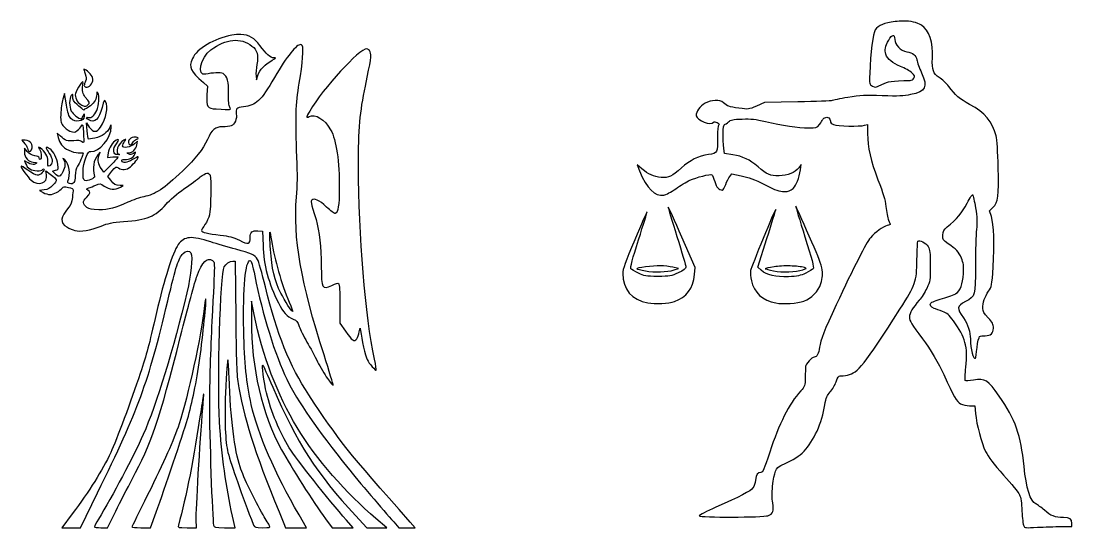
# Model space of a CAD drawing. Extents: x 43 to 173, y 96 to 196.
# Drawn here: x 113.4 to 172.5, y 132.3 to 160.8 of the extents above; entities that cross this region are included whole.
import ezdxf

# ---------------------------------------------------------------- set-up
doc = ezdxf.new("R2010")
doc.units = 0
doc.layers.add('Layer_1', color=7, linetype='CONTINUOUS')

msp = doc.modelspace()

# ---------------------------------------------------------------- linework, layer by layer
at = {"layer": 'Layer_1', "color": 7}
for points in [[(163.02688, 160.797461), (163.02688, 160.797461)], [(125.775201, 160.041744), (125.775201, 160.041744)], [(129.147536, 159.472891), (129.147536, 159.472891)], [(132.870442, 159.23752), (132.870442, 159.23752)], [(116.948591, 158.094853), (116.948591, 158.094853)], [(116.884648, 157.396464), (116.884648, 157.396464)], [(123.6668, 157.349059), (123.906029, 157.142353), (123.867443, 156.644604)], [(126.629033, 157.713964), (126.653284, 157.49127), (126.729355, 157.747034)], [(115.966325, 156.096147), (115.863246, 156.717917), (115.773398, 156.469869)], [(157.09966, 156.254344), (155.224426, 156.215759), (154.779596, 156.020077)], [(116.900082, 155.443508), (116.95741, 155.58627), (116.961268, 155.445713)], [(117.130491, 154.63377), (117.088048, 155.078603), (117.251206, 154.840478)], [(160.860051, 154.936939), (161.034786, 154.985448), (161.034786, 154.484943)], [(115.621263, 154.331155), (115.451489, 154.489355), (115.50606, 154.249023)], [(113.461602, 154.094131), (113.625864, 153.899002)], [(113.647911, 154.094131), (113.461602, 154.094131), (113.461602, 154.094131)], [(119.473156, 153.904514), (119.473706, 153.904514)], [(119.927356, 153.832305), (119.968699, 154.046175), (119.796718, 153.895694)], [(119.835303, 154.276584), (119.835303, 154.276584)], [(113.764218, 153.464092), (113.599956, 153.659223), (113.599956, 153.43598)], [(117.784231, 153.219905), (117.854236, 153.42716), (117.72856, 153.26841)], [(118.314501, 153.383616), (118.279774, 153.122891), (118.575226, 153.156515)], [(153.450617, 153.284395), (152.983737, 153.358812), (152.945152, 153.639931)], [(113.811073, 152.82248), (113.606021, 152.943194), (113.667204, 152.78224)], [(118.466085, 152.70562), (118.061492, 152.304887), (117.930854, 152.488992)], [(148.339748, 152.485134), (148.077369, 152.709481), (148.207456, 152.380404)], [(157.258964, 152.443243), (157.302508, 152.72877), (157.1625, 152.552382)], [(114.850113, 152.158264), (114.813732, 152.384812), (115.054064, 152.194092)], [(115.321952, 152.213385), (115.17974, 152.363868), (115.350617, 152.406862)], [(118.455612, 151.84848), (118.288043, 152.067865), (118.520656, 152.351188)], [(153.275882, 152.063454), (153.391085, 152.205669), (153.926314, 152.100386)], [(118.997456, 151.462631), (119.156206, 151.549172), (118.986983, 151.551376)], [(114.719475, 151.301124), (114.457096, 151.263092), (114.660494, 151.154501)], [(149.817006, 150.327127), (149.817006, 150.327127)], [(156.988315, 150.386659), (156.988315, 150.386659)], [(167.993328, 149.80678), (167.896314, 150.123176), (168.080422, 150.315)], [(126.739825, 149.002006), (126.998897, 148.982714), (127.022047, 148.188964)], [(122.886281, 148.618909), (122.886281, 148.618909)], [(127.402937, 148.932001), (127.402937, 148.932001)], [(151.294812, 146.540828), (151.331744, 146.950381), (150.583194, 148.647575)], [(155.051345, 146.785568), (154.849601, 146.965815), (155.366091, 148.576466)], [(125.321548, 147.299853), (125.457701, 147.299853), (125.491325, 144.108868)], [(149.368868, 147.039678), (149.368868, 147.039678)], [(150.144426, 146.802657), (150.397986, 146.878174), (150.080486, 146.955895)], [(156.677981, 147.028105), (156.677981, 147.028105)], [(123.806811, 145.178776), (123.806811, 145.178776)], [(126.373269, 145.045381), (126.368308, 143.96555)], [(126.521546, 144.307305), (126.373269, 145.045381), (126.373269, 145.045381)], [(131.350743, 144.888284), (131.350743, 143.817274), (131.659424, 143.365278)], [(125.043737, 141.739192), (125.043737, 141.739192)], [(133.167549, 141.36106), (133.16865, 141.36106)], [(130.647942, 140.705664), (130.647392, 140.705664)], [(123.680031, 139.822618), (123.680031, 139.822618)], [(166.769632, 139.171631), (167.056813, 139.171631), (167.099257, 138.743339)], [(116.286579, 133.091728), (115.698434, 132.313964), (116.225947, 132.313964), (116.752909, 132.313964), (117.711471, 134.266368)], [(117.903295, 132.313964), (118.2693, 132.313964), (118.733976, 133.250478)], [(120.156661, 132.313964), (120.69079, 132.313964), (121.014905, 133.194254)], [(128.188971, 132.552089), (128.287639, 132.313964), (128.876888, 132.313964), (129.465586, 132.313964), (129.051073, 133.028339)], [(122.261201, 132.456728), (122.260651, 132.456175)], [(122.752335, 132.31341), (123.283706, 132.31341), (123.263313, 132.782495)], [(124.861286, 132.313964), (125.452186, 132.313964), (125.305563, 132.964395)], [(130.544866, 132.806749), (130.544866, 132.806199), (130.903706, 132.315064), (131.497917, 132.314514), (132.091577, 132.313964), (131.715645, 132.742258)], [(132.223868, 132.996368), (132.857765, 132.313964), (133.424964, 132.313964), (133.992166, 132.313964), (133.368742, 132.837065)], [(134.375813, 132.640283), (134.669609, 132.313964), (135.125466, 132.313964), (135.580769, 132.313964), (135.306263, 132.623745)], [(171.909161, 132.377353), (172.528176, 132.377353), (172.528176, 132.554843)]]:
    msp.add_lwpolyline(points, dxfattribs=at)
for points in [[(161.463081, 160.311842), (161.333928, 160.134863), (161.190528, 159.003395), (161.150543, 157.844048)], [(162.577089, 160.767145), (161.974087, 160.693386), (161.642569, 160.557781), (161.463081, 160.311842)], [(163.02688, 160.797461), (162.884742, 160.796406), (162.734653, 160.786418), (162.577089, 160.767145)], [(164.058202, 160.566502), (163.805743, 160.722529), (163.45329, 160.800631), (163.02688, 160.797461)], [(164.678871, 158.703395), (164.72901, 159.609478), (164.501477, 160.292541), (164.058202, 160.566502)], [(125.271389, 159.997647), (124.266904, 159.815904), (123.295706, 159.242488), (123.049439, 158.685756)], [(124.08848, 159.178542), (124.954733, 159.816917), (125.751311, 159.891545), (126.401381, 159.39572)], [(125.775201, 160.041744), (125.623348, 160.046375), (125.456546, 160.031149), (125.271389, 159.997647)], [(126.851723, 159.42769), (126.553908, 159.836032), (126.230753, 160.027853), (125.775201, 160.041744)], [(162.054534, 158.940417), (161.971998, 159.158859), (162.016982, 159.37492), (162.219349, 159.729758)], [(162.219349, 159.729758), (162.412714, 160.068789), (162.558346, 160.086594), (162.558346, 159.771098)], [(162.558346, 159.771098), (162.558346, 159.467918), (162.87654, 159.138698), (163.229727, 159.076566)], [(123.800746, 157.806566), (123.275304, 157.67069), (123.500667, 158.745336), (124.08848, 159.178542)], [(126.401381, 159.39572), (126.697489, 159.169914), (126.773203, 158.890094), (126.680296, 158.362742)], [(127.619565, 158.727096), (127.434371, 158.730105), (127.213814, 158.931219), (126.851723, 159.42769)], [(129.147536, 159.472891), (128.907354, 159.499753), (128.378131, 158.84121), (127.665869, 157.619154)], [(129.057135, 157.301103), (129.250429, 158.455988), (129.319601, 159.292424), (129.232423, 159.418871)], [(129.232423, 159.418871), (129.210232, 159.451055), (129.181846, 159.469053), (129.147536, 159.472891)], [(132.870442, 159.23752), (132.434127, 159.23752), (130.406312, 157.036986), (129.646937, 155.739509)], [(132.783351, 157.145108), (133.088134, 158.591915), (133.128803, 158.892368), (133.044627, 159.077119)], [(133.044627, 159.077119), (133.004399, 159.16541), (132.926018, 159.23752), (132.870442, 159.23752)], [(163.229727, 159.076566), (163.602853, 159.010933), (163.753221, 158.890641), (163.800784, 158.619059)], [(123.049439, 158.685756), (122.832241, 158.194766), (122.928846, 157.985871), (123.6668, 157.349059)], [(126.729355, 157.747034), (126.815461, 158.037105), (127.160345, 158.398248), (127.537986, 158.593151)], [(127.537986, 158.593151), (127.777677, 158.716854), (127.782661, 158.724556), (127.619565, 158.727096)], [(162.88687, 158.249192), (162.413704, 158.439673), (162.16606, 158.645235), (162.054534, 158.940417)], [(163.800784, 158.619059), (163.823766, 158.487825), (163.94154, 158.158751), (164.062063, 157.887595)], [(165.057557, 157.62687), (164.725545, 157.821437), (164.643051, 158.056113), (164.678871, 158.703395)], [(116.948591, 158.094853), (116.928496, 158.094853), (116.957526, 157.980254), (117.012531, 157.84019)], [(117.435864, 157.620257), (117.400925, 157.75943), (117.056512, 158.094853), (116.948591, 158.094853)], [(124.775296, 157.841294), (124.636809, 157.915411), (124.154568, 157.898063), (123.800746, 157.806566)], [(126.680296, 158.362742), (126.638894, 158.12791), (126.615769, 157.836202), (126.629033, 157.713964)], [(163.52187, 157.89421), (163.419, 157.990304), (163.133326, 158.149977), (162.88687, 158.249192)], [(164.062063, 157.887595), (164.425938, 157.06897), (164.314748, 156.847691), (163.447456, 156.661692)], [(163.63983, 157.589388), (163.698357, 157.698752), (163.679465, 157.746992), (163.52187, 157.89421)], [(116.884648, 157.396464), (116.804412, 157.396464), (116.457456, 156.789423), (116.457456, 156.649015)], [(116.884648, 157.187551), (116.903556, 157.302297), (116.903274, 157.396464), (116.884648, 157.396464)], [(117.038989, 157.424576), (116.998631, 157.335983), (116.965676, 157.221762), (116.965676, 157.171016)], [(117.012531, 157.84019), (117.091976, 157.637676), (117.097353, 157.552671), (117.038989, 157.424576)], [(117.122773, 157.078964), (117.31982, 157.078964), (117.495526, 157.382502), (117.435864, 157.620257)], [(125.085077, 156.706893), (125.102688, 157.383761), (125.012334, 157.714438), (124.775296, 157.841294)], [(127.665869, 157.619154), (126.895174, 156.296864), (126.643313, 156.059791), (125.923477, 155.978187)], [(128.929254, 153.154861), (128.837306, 155.308378), (128.863107, 156.142181), (129.057135, 157.301103)], [(161.150543, 157.844048), (161.13002, 157.249135), (161.13123, 157.243217), (161.301577, 157.146762)], [(161.841214, 157.233302), (162.204262, 157.414833), (162.338839, 157.433686), (163.429267, 157.456546)], [(163.429267, 157.456546), (163.506624, 157.458166), (163.601629, 157.518003), (163.63983, 157.589388)], [(165.594992, 157.118099), (165.450461, 157.309536), (165.208647, 157.538323), (165.057557, 157.62687)], [(116.328472, 156.520031), (116.326553, 156.717784), (116.321222, 156.722503), (116.233112, 156.606021)], [(117.019146, 156.527197), (116.889409, 156.672225), (116.84031, 156.914267), (116.884648, 157.187551)], [(116.965676, 157.171016), (116.965676, 157.115192), (117.02772, 157.078964), (117.122773, 157.078964)], [(117.66517, 156.678781), (117.664634, 156.581002), (117.623737, 156.423618), (117.574771, 156.329311)], [(117.727456, 156.76091), (117.67962, 156.834909), (117.66517, 156.816895), (117.66517, 156.678781)], [(117.672886, 155.776993), (117.797148, 156.050156), (117.827843, 156.60557), (117.727456, 156.76091)], [(125.146813, 155.951728), (125.096888, 156.043437), (125.074917, 156.313817), (125.085077, 156.706893)], [(132.393092, 152.609709), (132.392273, 154.756266), (132.469944, 155.657461), (132.783351, 157.145108)], [(161.301577, 157.146762), (161.463045, 157.055339), (161.495393, 157.060388), (161.841214, 157.233302)], [(166.771836, 156.114336), (166.206698, 156.418504), (165.972594, 156.617968), (165.594992, 157.118099)], [(115.773398, 156.469869), (115.724178, 156.333313), (115.669359, 155.978494), (115.651579, 155.681631)], [(116.211062, 155.324444), (116.10664, 155.435578), (116.042638, 155.637212), (115.966325, 156.096147)], [(116.233112, 156.606021), (116.111136, 156.444788), (116.113755, 155.979352), (116.238074, 155.738958)], [(116.822361, 155.875108), (116.34882, 156.290017), (116.331294, 156.314212), (116.328472, 156.520031)], [(116.457456, 156.649015), (116.457456, 156.428947), (116.646895, 156.137987), (116.835592, 156.068585)], [(116.835592, 156.068585), (117.06072, 155.985779), (117.070649, 155.986679), (117.185062, 156.101106)], [(117.185062, 156.101106), (117.292758, 156.208796), (117.283927, 156.231241), (117.019146, 156.527197)], [(117.574771, 156.329311), (117.483303, 156.153238), (117.149623, 155.872353), (117.031824, 155.872353)], [(117.882899, 154.840478), (118.203559, 155.326265), (118.32752, 155.963497), (118.161263, 156.273086)], [(118.161263, 156.273086), (118.09415, 156.398015), (118.07481, 156.365226), (117.969992, 155.939601)], [(123.867443, 156.644604), (123.816672, 155.986306), (123.881346, 155.887212), (124.380625, 155.855815)], [(151.886818, 156.179931), (151.594439, 156.015604), (151.363965, 155.687537), (151.394033, 155.478233)], [(152.922551, 156.209697), (152.725264, 156.387293), (152.230836, 156.373281), (151.886818, 156.179931)], [(153.794023, 155.899362), (153.223575, 155.978531), (153.151521, 156.003587), (152.922551, 156.209697)], [(159.036631, 156.329861), (159.002925, 156.309191), (158.131169, 156.27537), (157.09966, 156.254344)], [(159.920229, 156.504596), (159.467917, 156.429288), (159.070334, 156.35052), (159.036631, 156.329861)], [(161.857202, 156.600507), (160.886191, 156.636191), (160.636805, 156.623908), (159.920229, 156.504596)], [(163.447456, 156.661692), (163.062248, 156.579089), (162.758546, 156.567382), (161.857202, 156.600507)], [(168.256258, 154.348243), (168.055242, 155.146258), (167.629524, 155.652706), (166.771836, 156.114336)], [(115.651579, 155.681631), (115.621918, 155.189062), (115.632323, 155.122822), (115.76954, 154.922058)], [(116.238074, 155.738958), (116.32624, 155.568468), (116.664791, 155.301308), (116.793145, 155.300743)], [(116.965676, 155.811168), (116.965676, 155.77749), (116.900932, 155.806237), (116.822361, 155.875108)], [(117.031824, 155.872353), (116.995473, 155.872353), (116.965676, 155.844845), (116.965676, 155.811168)], [(117.969992, 155.939601), (117.80684, 155.277031), (117.564967, 155.052473), (117.215378, 155.239558)], [(117.219786, 155.382323), (117.38658, 155.338708), (117.530561, 155.464139), (117.672886, 155.776993)], [(124.380625, 155.855815), (125.283623, 155.799038), (125.233625, 155.792724), (125.146813, 155.951728)], [(125.519987, 155.576901), (125.564606, 155.301985), (125.430466, 154.987609), (125.237765, 154.914342)], [(125.923477, 155.978187), (125.531894, 155.933785), (125.471812, 155.873719), (125.519987, 155.576901)], [(129.646937, 155.739509), (129.441423, 155.388368), (129.435253, 155.337856), (129.610005, 155.431381)], [(129.610005, 155.431381), (129.947797, 155.612156), (130.508553, 155.267481), (130.824331, 154.685036)], [(154.779596, 156.020077), (154.336197, 155.824587), (154.334204, 155.824393), (153.794023, 155.899362)], [(115.76954, 154.922058), (115.855787, 154.795837), (116.022402, 154.663133), (116.160352, 154.61062)], [(116.961268, 155.445713), (116.969565, 155.156359), (116.448072, 155.072158), (116.211062, 155.324444)], [(116.572109, 154.645898), (116.666315, 154.715827), (116.774934, 154.835452), (116.813542, 154.911584)], [(116.793145, 155.300743), (116.820465, 155.300614), (116.868473, 155.364926), (116.900082, 155.443508)], [(116.813542, 154.911584), (116.872131, 155.027112), (116.889347, 154.962969), (116.919375, 154.524632)], [(117.215378, 155.239558), (117.054145, 155.325847), (117.05717, 155.424848), (117.219786, 155.382323)], [(118.487032, 154.849848), (118.484548, 155.014099), (118.483843, 155.01378), (118.399938, 154.821186)], [(125.237765, 154.914342), (125.153634, 154.882343), (124.934102, 154.85591), (124.749388, 154.85591)], [(151.394033, 155.478233), (151.432494, 155.210542), (152.238704, 154.903022), (152.365273, 155.107816)], [(152.365273, 155.107816), (152.38892, 155.14608), (152.462442, 155.141931), (152.561507, 155.096793)], [(152.561507, 155.096793), (152.669759, 155.047469), (152.698744, 155.00417), (152.65411, 154.95954)], [(152.65411, 154.95954), (152.61824, 154.923669), (152.589066, 154.6323), (152.589066, 154.311862)], [(152.945152, 153.639931), (152.876273, 154.142458), (152.899471, 154.983243), (152.982083, 154.983243)], [(152.982083, 154.983243), (153.023491, 154.983243), (153.125613, 155.047426), (153.209185, 155.126008)], [(153.209185, 155.126008), (153.341107, 155.250059), (153.442543, 155.271643), (153.979231, 155.29027)], [(153.979231, 155.29027), (154.47704, 155.307545), (154.73231, 155.279644), (155.291674, 155.146952)], [(155.291674, 155.146952), (156.1989, 154.931732), (157.144254, 154.793638), (157.710959, 154.793074)], [(157.710959, 154.793074), (158.140981, 154.792718), (158.174515, 154.803445), (158.329974, 154.988202)], [(158.329974, 154.988202), (158.420393, 155.095658), (158.494786, 155.208541), (158.494786, 155.239558)], [(158.494786, 155.239558), (158.494786, 155.270574), (158.553345, 155.327761), (158.625424, 155.366338)], [(158.625424, 155.366338), (158.783412, 155.450888), (158.939066, 155.350968), (158.939066, 155.164591)], [(158.939066, 155.164591), (158.939066, 155.091919), (159.008741, 155.016046), (159.113801, 154.974424)], [(159.113801, 154.974424), (159.31826, 154.893426), (160.60573, 154.865816), (160.860051, 154.936939)], [(116.384697, 154.073187), (116.033781, 154.03163), (115.890757, 154.080008), (115.621263, 154.331155)], [(116.160352, 154.61062), (116.382518, 154.526066), (116.413895, 154.528439), (116.572109, 154.645898)], [(116.919375, 154.524632), (116.939131, 154.235778), (116.944227, 153.988433), (116.930399, 153.974519)], [(117.196085, 154.163585), (117.183611, 154.177922), (117.153916, 154.389295), (117.130491, 154.63377)], [(117.251206, 154.840478), (117.471509, 154.519346), (117.670921, 154.519346), (117.882899, 154.840478)], [(117.337197, 153.471811), (117.795384, 153.403293), (118.496063, 154.243124), (118.487032, 154.849848)], [(118.399938, 154.821186), (118.273587, 154.531075), (117.961517, 154.303737), (117.569257, 154.215952)], [(124.749388, 154.85591), (124.328651, 154.85591), (124.147154, 154.704882), (123.893351, 154.142639)], [(130.824331, 154.685036), (131.154898, 154.075292), (131.320853, 152.94237), (131.314362, 151.336952)], [(152.589066, 154.311862), (152.589066, 153.36758), (152.590427, 153.370555), (152.085257, 153.291011)], [(161.034786, 154.484943), (161.034786, 153.671342), (161.192724, 152.961776), (161.616319, 151.878799)], [(168.381384, 152.5601), (168.358335, 153.452851), (168.310831, 154.13157), (168.256258, 154.348243)], [(113.625864, 153.899002), (113.716288, 153.791546), (113.790676, 153.648671), (113.790676, 153.581502)], [(114.005651, 153.559452), (114.113008, 153.839213), (113.942608, 154.094131), (113.647911, 154.094131)], [(114.603169, 153.584257), (114.430844, 153.744686), (114.304171, 153.754976), (114.447173, 153.596937)], [(115.027052, 153.613472), (114.802629, 153.760535), (114.762257, 153.699841), (114.928938, 153.465746)], [(115.50606, 154.249023), (115.535862, 154.116917), (115.613665, 153.935), (115.679141, 153.844982)], [(115.679141, 153.844982), (115.848474, 153.612202), (116.306405, 153.395743), (116.629437, 153.395743)], [(116.806926, 154.03019), (116.740407, 154.085421), (116.60514, 154.099292), (116.384697, 154.073187)], [(116.930399, 153.974519), (116.916513, 153.960617), (116.860803, 153.985495), (116.806926, 154.03019)], [(117.569257, 154.215952), (117.376555, 154.172839), (117.208503, 154.149249), (117.196085, 154.163585)], [(118.753269, 154.099645), (118.551226, 153.991515), (118.352573, 153.667464), (118.314501, 153.383616)], [(118.629797, 153.491103), (118.617492, 153.617121), (118.665117, 153.754987), (118.771458, 153.899002)], [(119.200854, 154.101299), (118.86182, 153.919855), (118.669443, 153.381164), (118.918081, 153.309753)], [(118.771458, 153.899002), (118.950415, 154.141273), (118.945011, 154.202253), (118.753269, 154.099645)], [(119.124236, 153.774426), (119.124236, 153.830123), (119.170941, 153.941745), (119.227865, 154.023025)], [(119.796718, 153.895694), (119.579435, 153.705827), (119.124236, 153.623841), (119.124236, 153.774426)], [(119.227865, 154.023025), (119.327744, 154.165595), (119.326612, 154.168592), (119.200854, 154.101299)], [(119.835303, 154.276584), (119.601655, 154.295691), (119.363019, 154.082681), (119.473156, 153.904514)], [(119.473706, 153.904514), (119.536106, 153.80358), (119.622104, 153.828743), (119.69805, 153.970658)], [(119.482526, 153.393536), (119.684456, 153.396407), (119.880479, 153.590034), (119.927356, 153.832305)], [(119.69805, 153.970658), (119.736489, 154.042481), (119.830125, 154.125308), (119.906409, 154.154766)], [(119.933971, 154.253434), (119.901809, 154.26643), (119.868682, 154.273855), (119.835303, 154.276584)], [(119.906409, 154.154766), (120.030644, 154.202755), (120.03368, 154.213146), (119.933971, 154.253434)], [(123.893351, 154.142639), (123.64429, 153.590951), (123.226155, 153.059851), (122.503187, 152.375442)], [(113.599956, 153.43598), (113.599956, 153.130401), (113.830439, 152.866577), (114.097703, 152.866577)], [(114.177078, 153.228724), (114.008225, 153.255725), (113.876176, 153.331064), (113.764218, 153.464092)], [(113.790676, 153.581502), (113.790676, 153.434552), (113.951351, 153.417957), (114.005651, 153.559452)], [(114.425126, 153.101944), (114.425126, 153.154161), (114.325809, 153.204933), (114.177078, 153.228724)], [(114.447173, 153.596937), (114.560542, 153.47167), (114.593489, 153.014853), (114.489066, 153.014853)], [(114.9124, 152.846181), (114.950613, 153.081562), (114.827394, 153.375364), (114.603169, 153.584257)], [(114.928938, 153.465746), (115.13829, 153.171794), (115.209074, 152.919866), (115.12627, 152.765152)], [(115.482356, 152.732631), (115.432036, 153.099833), (115.238296, 153.475065), (115.027052, 153.613472)], [(116.901736, 153.37204), (116.901736, 153.275517), (116.690284, 152.782215), (116.58589, 152.635617)], [(116.629437, 153.395743), (116.779184, 153.395743), (116.901736, 153.385106), (116.901736, 153.37204)], [(117.055525, 153.115175), (117.179082, 153.417906), (117.233819, 153.487277), (117.337197, 153.471811)], [(117.72856, 153.26841), (117.48774, 152.963723), (117.422874, 152.537356), (117.545556, 152.067865)], [(117.930854, 152.488992), (117.748792, 152.744665), (117.702189, 152.97633), (117.784231, 153.219905)], [(118.870676, 153.147695), (118.870676, 153.124785), (118.688477, 152.926035), (118.466085, 152.70562)], [(118.575226, 153.156515), (118.737674, 153.174803), (118.870676, 153.170612), (118.870676, 153.147695)], [(118.838706, 153.288807), (118.67657, 153.298498), (118.645601, 153.328975), (118.629797, 153.491103)], [(118.918081, 153.309753), (118.979182, 153.292227), (118.943495, 153.282541), (118.838706, 153.288807)], [(119.243297, 153.014853), (119.511834, 153.014853), (119.732925, 153.128129), (119.81491, 153.308099)], [(119.461579, 153.325188), (119.355718, 153.386698), (119.357134, 153.391843), (119.482526, 153.393536)], [(119.73002, 153.359912), (119.614874, 153.284463), (119.547008, 153.275474), (119.461579, 153.325188)], [(119.563555, 152.606952), (119.77079, 152.781329), (120.043315, 153.132602), (120.002873, 153.17305)], [(120.002873, 153.17305), (119.989496, 153.186408), (119.84145, 153.111834), (119.673246, 153.007135)], [(119.81491, 153.308099), (119.883321, 153.458236), (119.881912, 153.459435), (119.73002, 153.359912)], [(128.903897, 150.890468), (128.966239, 151.57241), (128.972406, 152.144161), (128.929254, 153.154861)], [(152.085257, 153.291011), (151.497913, 153.198529), (151.03996, 152.97407), (150.555633, 152.541908)], [(154.86724, 152.604748), (154.401252, 153.005455), (154.003448, 153.196435), (153.450617, 153.284395)], [(113.797292, 152.41127), (113.583875, 152.568361), (113.409236, 152.674115), (113.409236, 152.646091)], [(113.409236, 152.646091), (113.409236, 152.537043), (113.779783, 152.019109), (113.975334, 151.854545)], [(113.667204, 152.78224), (113.768719, 152.515185), (113.980462, 152.384315), (114.314331, 152.382058)], [(114.157235, 152.738693), (114.073161, 152.716705), (113.932908, 152.750592), (113.811073, 152.82248)], [(114.097703, 152.866577), (114.329436, 152.866577), (114.363935, 152.792753), (114.157235, 152.738693)], [(114.489066, 153.014853), (114.454155, 153.014853), (114.425126, 153.054023), (114.425126, 153.101944)], [(115.12627, 152.765152), (115.009515, 152.546971), (114.872296, 152.59901), (114.9124, 152.846181)], [(115.350617, 152.406862), (115.511936, 152.447353), (115.518988, 152.465412), (115.482356, 152.732631)], [(115.874269, 152.99115), (115.742048, 153.1085), (115.741233, 153.108309), (115.813086, 152.971307)], [(115.813086, 152.971307), (115.917847, 152.771553), (115.903208, 152.599442), (115.757412, 152.313706)], [(116.051762, 151.800525), (116.212431, 152.158334), (116.120934, 152.772204), (115.874269, 152.99115)], [(116.58589, 152.635617), (116.494224, 152.506851), (116.457456, 152.354747), (116.457456, 152.103143)], [(116.999853, 151.830291), (116.835967, 151.893181), (116.86906, 152.658331), (117.055525, 153.115175)], [(118.520656, 152.351188), (118.740451, 152.619392), (118.760161, 152.629135), (118.889419, 152.538603)], [(118.889419, 152.538603), (119.09197, 152.396733), (119.344296, 152.422466), (119.563555, 152.606952)], [(119.076831, 152.935478), (119.059757, 152.98728), (119.117457, 153.014853), (119.243297, 153.014853)], [(119.673246, 153.007135), (119.366357, 152.816118), (119.125599, 152.787346), (119.076831, 152.935478)], [(133.294326, 141.785494), (132.782801, 144.151704), (132.393092, 148.81397), (132.393092, 152.609709)], [(150.555633, 152.541908), (150.003812, 152.049532), (149.852324, 151.978988), (149.419578, 152.011641)], [(156.049596, 152.101489), (155.539005, 152.095656), (155.380969, 152.162988), (154.86724, 152.604748)], [(157.1625, 152.552382), (156.929492, 152.259407), (156.553464, 152.107247), (156.049596, 152.101489)], [(168.080422, 150.315), (168.380529, 150.626669), (168.423136, 150.943337), (168.381384, 152.5601)], [(114.325908, 152.125743), (114.248551, 152.125743), (114.01068, 152.254183), (113.797292, 152.41127)], [(113.975334, 151.854545), (114.394491, 151.501869), (114.926652, 151.686614), (114.850113, 152.158264)], [(114.314331, 152.382058), (114.485612, 152.380858), (114.615846, 152.408914), (114.615846, 152.447101)], [(114.684198, 152.471906), (114.786503, 152.408682), (114.493604, 152.125743), (114.325908, 152.125743)], [(114.615846, 152.447101), (114.615846, 152.484101), (114.646662, 152.495105), (114.684198, 152.471906)], [(115.054064, 152.194092), (115.4654, 151.868317), (115.468928, 151.854962), (115.21171, 151.582243)], [(115.757412, 152.313706), (115.609387, 152.023514), (115.519649, 152.002943), (115.321952, 152.213385)], [(116.457456, 152.103143), (116.457456, 151.726184), (116.365023, 151.603858), (116.127279, 151.666029)], [(117.545556, 152.067865), (117.573496, 151.960906), (117.145283, 151.774484), (116.999853, 151.830291)], [(122.503187, 152.375442), (121.417817, 151.347993), (120.982351, 151.058723), (120.308799, 150.920234)], [(122.574843, 151.36341), (122.929625, 151.610253), (123.343693, 151.911517), (123.494823, 152.032588)], [(123.494823, 152.032588), (123.81331, 152.287697), (123.984261, 152.311121), (124.05651, 152.109758)], [(124.05651, 152.109758), (124.124045, 151.921412), (124.087788, 150.268185), (124.008004, 149.903243)], [(148.207456, 152.380404), (148.601574, 151.380513), (149.065959, 150.915131), (149.57502, 151.010633)], [(149.419578, 152.011641), (149.003182, 152.043061), (148.701836, 152.175194), (148.339748, 152.485134)], [(151.02527, 151.844072), (151.398026, 152.014633), (152.184591, 152.211178), (152.27377, 152.15606)], [(152.27377, 152.15606), (152.306709, 152.1357), (152.378816, 151.963392), (152.434174, 151.772966)], [(153.050435, 151.610908), (153.111135, 151.781802), (153.212662, 151.985386), (153.275882, 152.063454)], [(153.926314, 152.100386), (154.319907, 152.023068), (154.668635, 151.891282), (155.239311, 151.603742)], [(156.841692, 151.39373), (157.03771, 151.581523), (157.184073, 151.950249), (157.258964, 152.443243)], [(115.21171, 151.582243), (115.041164, 151.401409), (114.913842, 151.329008), (114.719475, 151.301124)], [(115.041384, 151.046464), (115.227622, 151.046712), (115.613126, 151.250087), (115.729853, 151.409715)], [(115.729853, 151.409715), (115.784181, 151.484027), (115.855366, 151.491071), (116.079874, 151.444439)], [(116.127279, 151.666029), (116.042527, 151.688175), (116.019645, 151.728928), (116.051762, 151.800525)], [(116.079874, 151.444439), (116.246639, 151.409805), (116.354885, 151.354199), (116.345008, 151.30829)], [(117.171831, 151.292305), (117.071953, 151.348204), (117.077095, 151.360918), (117.219786, 151.415226)], [(117.219786, 151.415226), (117.307106, 151.448455), (117.486108, 151.520594), (117.617765, 151.57563)], [(117.617765, 151.57563), (117.848679, 151.672178), (117.865023, 151.670494), (118.086849, 151.519956)], [(118.086849, 151.519956), (118.3899, 151.314298), (118.688959, 151.295118), (118.997456, 151.462631)], [(118.986983, 151.551376), (118.732531, 151.555195), (118.639367, 151.607583), (118.455612, 151.84848)], [(121.568876, 150.503516), (121.774193, 150.737408), (122.208265, 151.108338), (122.574843, 151.36341)], [(149.57502, 151.010633), (149.687212, 151.031681), (149.986182, 151.194517), (150.239236, 151.37223)], [(150.239236, 151.37223), (150.492296, 151.549945), (150.846093, 151.762089), (151.02527, 151.844072)], [(152.434174, 151.772966), (152.529337, 151.445619), (152.65906, 151.30002), (152.855854, 151.30002)], [(152.855854, 151.30002), (152.902341, 151.30002), (152.989743, 151.440017), (153.050435, 151.610908)], [(155.239311, 151.603742), (155.882597, 151.279616), (156.070441, 151.212379), (156.334023, 151.212379)], [(156.334023, 151.212379), (156.597508, 151.212379), (156.685101, 151.243706), (156.841692, 151.39373)], [(161.616319, 151.878799), (161.918752, 151.105609), (162.01635, 150.771884), (162.058395, 150.363508)], [(114.660494, 151.154501), (114.772254, 151.094814), (114.943594, 151.046337), (115.041384, 151.046464)], [(116.298156, 150.877791), (116.274703, 150.60204), (116.226697, 150.477501), (116.07822, 150.308385)], [(116.345008, 151.30829), (116.335723, 151.265575), (116.314525, 151.071864), (116.298156, 150.877791)], [(117.113403, 150.322166), (116.866825, 150.505486), (116.860241, 150.664583), (117.090252, 150.884956)], [(117.090252, 150.884956), (117.310103, 151.095582), (117.3314, 151.203007), (117.171831, 151.292305)], [(120.308799, 150.920234), (120.104498, 150.878228), (119.704338, 150.737309), (119.419686, 150.607145)], [(130.452814, 142.030784), (129.160913, 146.063709), (128.702475, 148.688141), (128.903897, 150.890468)], [(130.59668, 150.344216), (130.162001, 150.738172), (129.90182, 150.862584), (129.775921, 150.73668)], [(131.314362, 151.336952), (131.310863, 150.465659), (131.23845, 150.033735), (131.088364, 149.984823)], [(166.625214, 150.553675), (166.787697, 150.871), (166.92442, 151.071183), (166.948776, 151.027171)], [(166.948776, 151.027171), (166.971977, 150.985247), (167.040924, 150.653495), (167.101464, 150.290195)], [(116.07822, 150.308385), (115.614783, 149.780567), (115.585107, 149.447291), (115.981206, 149.222492)], [(117.779823, 150.189874), (117.383329, 150.189225), (117.259481, 150.213634), (117.113403, 150.322166)], [(119.419686, 150.607145), (118.708571, 150.281966), (118.349065, 150.190721), (117.779823, 150.189874)], [(119.182665, 149.525108), (120.524772, 149.628813), (120.956426, 149.805959), (121.568876, 150.503516)], [(129.775921, 150.73668), (129.698931, 150.659703), (129.697531, 150.666488), (130.004673, 149.634799)], [(131.088364, 149.984823), (131.049643, 149.972199), (130.828553, 150.134073), (130.59668, 150.344216)], [(149.817006, 150.327127), (149.807462, 150.31758), (150.02698, 149.582772), (150.30483, 148.693876)], [(150.583194, 148.647575), (150.1713, 149.580946), (149.826545, 150.336666), (149.817006, 150.327127)], [(155.864388, 150.204758), (155.828294, 150.240855), (154.484301, 146.971019), (154.451073, 146.766276)], [(155.366091, 148.576466), (155.650173, 149.462136), (155.874548, 150.194598), (155.864388, 150.204758)], [(156.988315, 150.386659), (156.980136, 150.378477), (157.214107, 149.60277), (157.508112, 148.663007)], [(157.748992, 148.705453), (157.338852, 149.638398), (156.9965, 150.394843), (156.988315, 150.386659)], [(162.058395, 150.363508), (162.088048, 150.075458), (162.155437, 149.73658), (162.208326, 149.609995)], [(165.515064, 149.234619), (166.037681, 149.645411), (166.350809, 150.017789), (166.625214, 150.553675)], [(167.101464, 150.290195), (167.187849, 149.771852), (167.199076, 149.512566), (167.154931, 149.084136)], [(124.008004, 149.903243), (123.973658, 149.746082), (123.86058, 149.49854), (123.757202, 149.35313)], [(130.004673, 149.634799), (130.200479, 148.977109), (130.30178, 148.084993), (130.30178, 147.015424)], [(148.626932, 150.076325), (148.616213, 150.087041), (148.302263, 149.374068), (147.929645, 148.491579)], [(148.149028, 148.503706), (148.422439, 149.358018), (148.637656, 150.0656), (148.626932, 150.076325)], [(162.208326, 149.609995), (162.261217, 149.483412), (162.304786, 149.371926), (162.304786, 149.3625)], [(168.091445, 146.982353), (168.171693, 148.260103), (168.133745, 149.350839), (167.993328, 149.80678)], [(115.981206, 149.222492), (116.120906, 149.143211), (116.329816, 149.051378), (116.445329, 149.018542)], [(116.445329, 149.018542), (116.732857, 148.936796), (117.328239, 149.040727), (117.911564, 149.274306)], [(117.911564, 149.274306), (118.291604, 149.426485), (118.539565, 149.475414), (119.182665, 149.525108)], [(123.757202, 149.35313), (123.653796, 149.207721), (123.569236, 149.059842), (123.569236, 149.024604)], [(123.569236, 149.024604), (123.569236, 148.925442), (123.92218, 148.836887), (124.617096, 148.761674)], [(126.299956, 148.633243), (126.299956, 148.93344), (126.411742, 149.027039), (126.739825, 149.002006)], [(162.136116, 149.302968), (161.892409, 149.241802), (161.463163, 148.930799), (161.191883, 148.618359)], [(162.304786, 149.3625), (162.304786, 149.353091), (162.228787, 149.326223), (162.136116, 149.302968)], [(165.263711, 148.761124), (165.269458, 149.00885), (165.300045, 149.065602), (165.515064, 149.234619)], [(167.154931, 149.084136), (167.123996, 148.78386), (167.098706, 147.865111), (167.098706, 147.042986)], [(122.886281, 148.618909), (122.603133, 148.595502), (122.413358, 148.466761), (122.249627, 148.227549)], [(124.082968, 148.379131), (123.54597, 148.560413), (123.169426, 148.64232), (122.886281, 148.618909)], [(124.617096, 148.761674), (125.129019, 148.706268), (125.337183, 148.650549), (125.690864, 148.47339)], [(125.690864, 148.47339), (126.194405, 148.221193), (126.299956, 148.248775), (126.299956, 148.633243)], [(127.441523, 147.961312), (127.408277, 148.482918), (127.390802, 148.919865), (127.402937, 148.932001)], [(127.402937, 148.932001), (127.415073, 148.944139), (127.459356, 148.731714), (127.501605, 148.460159)], [(127.501605, 148.460159), (127.672886, 147.358962), (128.045873, 146.060548), (128.498755, 144.986402)], [(147.929645, 148.491579), (147.417251, 147.278052), (147.253006, 146.820448), (147.253853, 146.613591)], [(147.714118, 146.872659), (147.671598, 146.926084), (147.808177, 147.438684), (148.149028, 148.503706)], [(150.30483, 148.693876), (150.582681, 147.804978), (150.809731, 147.026013), (150.810296, 146.963061)], [(157.508112, 148.663007), (157.893137, 147.432317), (158.0238, 146.931796), (157.976093, 146.874313)], [(158.395018, 146.035365), (158.597253, 146.716373), (158.565825, 146.847369), (157.748992, 148.705453)], [(161.191883, 148.618359), (160.967118, 148.359488), (160.245696, 146.945329), (159.261528, 144.834817)], [(163.8074, 147.389149), (163.818042, 147.944632), (163.84139, 148.413124), (163.858662, 148.430396)], [(163.858662, 148.430396), (163.948401, 148.520129), (164.310732, 148.324983), (164.429172, 148.123369)], [(165.563019, 148.277708), (165.271261, 148.470054), (165.257474, 148.492273), (165.263711, 148.761124)], [(122.249627, 148.227549), (121.941384, 147.777184), (121.457638, 146.262278), (121.03089, 144.410381)], [(122.527438, 147.73366), (122.665022, 147.89434), (122.904275, 147.914773), (122.959591, 147.770592)], [(125.495183, 147.964619), (125.047155, 148.081533), (124.411729, 148.268144), (124.082968, 148.379131)], [(126.717227, 147.396867), (126.552184, 147.648759), (126.354295, 147.740433), (125.495183, 147.964619)], [(127.022047, 148.188964), (127.053797, 147.096013), (127.333796, 146.048356), (127.88856, 144.95002)], [(128.020851, 145.508953), (127.679701, 146.184788), (127.508409, 146.910689), (127.441523, 147.961312)], [(164.429172, 148.123369), (164.542357, 147.930705), (164.558706, 147.794349), (164.558706, 147.045743)], [(166.307714, 147.469627), (166.152443, 147.830561), (166.015075, 147.979696), (165.563019, 148.277708)], [(121.664236, 145.071289), (122.1463, 147.085627), (122.251933, 147.411879), (122.527438, 147.73366)], [(122.959591, 147.770592), (123.074766, 147.470465), (122.988911, 146.605497), (122.737451, 145.527145)], [(123.310165, 146.474131), (123.595209, 147.25629), (123.887862, 147.547738), (124.176124, 147.336785)], [(124.176124, 147.336785), (124.324206, 147.228423), (124.326289, 147.482183), (124.145808, 143.902714)], [(124.837582, 146.979046), (124.928035, 147.14806), (125.156956, 147.299853), (125.321548, 147.299853)], [(125.937809, 143.405517), (125.890395, 145.81701), (126.028933, 147.33127), (126.296649, 147.33127)], [(126.296649, 147.33127), (126.363253, 147.33127), (126.434413, 147.097749), (126.559578, 146.469722)], [(127.157647, 145.857873), (126.971493, 146.619004), (126.773136, 147.311554), (126.717227, 147.396867)], [(162.849938, 144.601103), (163.745054, 145.998902), (163.782875, 146.109646), (163.8074, 147.389149)], [(166.416855, 146.598706), (166.443392, 147.064094), (166.427342, 147.191542), (166.307714, 147.469627)], [(124.57741, 138.28252), (124.439403, 140.514557), (124.620638, 146.573679), (124.837582, 146.979046)], [(130.30178, 147.015424), (130.30178, 145.755364), (130.348615, 145.668507), (130.884414, 145.940005)], [(148.134697, 146.618549), (147.937482, 146.715394), (147.748221, 146.829804), (147.714118, 146.872659)], [(149.368868, 147.039678), (148.961229, 147.04598), (147.990125, 146.924625), (148.04099, 146.873763)], [(148.04099, 146.873763), (148.056826, 146.857925), (148.279231, 146.804971), (148.53543, 146.756353)], [(149.223346, 146.442714), (148.553782, 146.442714), (148.46346, 146.457098), (148.134697, 146.618549)], [(148.53543, 146.756353), (149.039453, 146.66071), (149.736339, 146.681014), (150.144426, 146.802657)], [(150.382551, 146.645561), (149.977721, 146.453782), (149.913058, 146.442714), (149.223346, 146.442714)], [(150.080486, 146.955895), (149.905861, 146.998629), (149.585728, 147.03632), (149.368868, 147.039678)], [(150.810296, 146.963061), (150.810708, 146.883895), (150.679, 146.785989), (150.382551, 146.645561)], [(154.451073, 146.766276), (154.432485, 146.651733), (154.450658, 146.395901), (154.491862, 146.197423)], [(156.58207, 146.423421), (155.859059, 146.39177), (155.360144, 146.509657), (155.051345, 146.785568)], [(155.769028, 146.982904), (155.484223, 146.938598), (155.262978, 146.890885), (155.277343, 146.87652)], [(155.277343, 146.87652), (155.291714, 146.862152), (155.49963, 146.809106), (155.739812, 146.75911)], [(155.739812, 146.75911), (156.239244, 146.655151), (157.003414, 146.679286), (157.379678, 146.810373)], [(156.677981, 147.028105), (156.357345, 147.035976), (156.018041, 147.021639), (155.769028, 146.982904)], [(157.551106, 146.62241), (157.258402, 146.481739), (157.080291, 146.445237), (156.58207, 146.423421)], [(157.475039, 146.941011), (157.300442, 146.990148), (156.998616, 147.020233), (156.677981, 147.028105)], [(157.379678, 146.810373), (157.615893, 146.892669), (157.621464, 146.899803), (157.475039, 146.941011)], [(157.976093, 146.874313), (157.939669, 146.830419), (157.748351, 146.717203), (157.551106, 146.62241)], [(164.558706, 147.045743), (164.558706, 146.216535), (164.552469, 146.174851), (164.359717, 145.768025)], [(167.098706, 147.042986), (167.098706, 145.324154), (167.10461, 145.344863), (166.539774, 145.026091)], [(167.834028, 145.604866), (168.015751, 145.862682), (168.02385, 145.905868), (168.091445, 146.982353)], [(122.386327, 143.076993), (122.786349, 144.648618), (123.201961, 146.177269), (123.310165, 146.474131)], [(126.559578, 146.469722), (126.990757, 144.305716), (127.710427, 141.984489), (128.359848, 140.66377)], [(130.884414, 145.940005), (131.123879, 146.061358), (131.224669, 146.085022), (131.277981, 146.031507)], [(131.277981, 146.031507), (131.325535, 145.983916), (131.350743, 145.59721), (131.350743, 144.888284)], [(147.253853, 146.613591), (147.258123, 145.720126), (147.774567, 145.112262), (148.665517, 144.953328)], [(150.175296, 145.038215), (150.853781, 145.271974), (151.225202, 145.770627), (151.294812, 146.540828)], [(154.491862, 146.197423), (154.628204, 145.540664), (155.133779, 145.08194), (155.866042, 144.95002)], [(157.449131, 145.055854), (157.875266, 145.201054), (158.268106, 145.608019), (158.395018, 146.035365)], [(166.003992, 145.474228), (166.250363, 145.63566), (166.382463, 145.995465), (166.416855, 146.598706)], [(122.737451, 145.527145), (122.032855, 142.505349), (121.016768, 139.203395), (120.282341, 137.549406)], [(129.60394, 139.775214), (128.511656, 141.433088), (127.818159, 143.157159), (127.157647, 145.857873)], [(128.690026, 144.461646), (128.655764, 144.427384), (128.232687, 145.089308), (128.020851, 145.508953)], [(164.359717, 145.768025), (164.250116, 145.536704), (164.060327, 145.236445), (163.938591, 145.101055)], [(165.241661, 145.196415), (165.575787, 145.293234), (165.918707, 145.418348), (166.003992, 145.474228)], [(167.512119, 144.645751), (167.512667, 144.96821), (167.627994, 145.312566), (167.834028, 145.604866)], [(117.711471, 134.266368), (120.054734, 139.042161), (120.53673, 140.359967), (121.664236, 145.071289)], [(123.467261, 141.838964), (123.643875, 143.085717), (123.852192, 145.133389), (123.806811, 145.178776)], [(123.806811, 145.178776), (123.79047, 145.195094), (123.757755, 145.028921), (123.734048, 144.809463)], [(127.88856, 144.95002), (128.15447, 144.4236), (128.373719, 144.184529), (128.721445, 144.041618)], [(128.498755, 144.986402), (128.615567, 144.709364), (128.701597, 144.473274), (128.690026, 144.461646)], [(148.665517, 144.953328), (149.087321, 144.878082), (149.832458, 144.920099), (150.175296, 145.038215)], [(155.866042, 144.95002), (156.283002, 144.874904), (157.072192, 144.92742), (157.449131, 145.055854)], [(163.938591, 145.101055), (163.573604, 144.695126), (163.384066, 144.373045), (163.384066, 144.160131)], [(164.769823, 144.645201), (164.582029, 144.714153), (164.513415, 144.825535), (164.586268, 144.943408)], [(164.586268, 144.943408), (164.61243, 144.985747), (164.907539, 145.099595), (165.241661, 145.196415)], [(166.539774, 145.026091), (166.041062, 144.744636), (166.034568, 144.693359), (166.427325, 144.108315)], [(121.03089, 144.410381), (120.588337, 142.489762), (120.496228, 142.146611), (120.11091, 140.98127)], [(123.734048, 144.809463), (123.55289, 143.13116), (122.806152, 139.660863), (122.30089, 138.148025)], [(128.947443, 137.938562), (127.828912, 139.778126), (126.987636, 141.986436), (126.521546, 144.307305)], [(159.261528, 144.834817), (158.594366, 143.40412), (158.384454, 142.865953), (158.333832, 142.454671)], [(159.905898, 140.895283), (160.496408, 141.021592), (160.813188, 141.420552), (162.849938, 144.601103)], [(165.247173, 144.47322), (165.078085, 144.533494), (164.863351, 144.610854), (164.769823, 144.645201)], [(165.863984, 143.9424), (165.608776, 144.289897), (165.500843, 144.382799), (165.247173, 144.47322)], [(167.811981, 144.115481), (167.579257, 144.364277), (167.512119, 144.483755), (167.512119, 144.645751)], [(124.145808, 143.902714), (124.070087, 142.400939), (124.005797, 140.32925), (124.005797, 139.298964)], [(125.491325, 144.108868), (125.52141, 141.21795), (125.536875, 140.847785), (125.659444, 140.170435)], [(126.368308, 143.96555), (126.356172, 141.314118), (126.968428, 138.686953), (128.062742, 136.69502)], [(128.721445, 144.041618), (128.9133, 143.96277), (128.970295, 143.893451), (129.057135, 143.632065)], [(163.384066, 144.160131), (163.384066, 143.943986), (163.508811, 143.737072), (164.123246, 142.930368)], [(166.558516, 141.341214), (166.677439, 142.507678), (166.54038, 143.021396), (165.863984, 143.9424)], [(166.427325, 144.108315), (166.66628, 143.752365), (166.813176, 143.302351), (166.813176, 142.924856)], [(168.105777, 143.535605), (168.111678, 143.760716), (168.073437, 143.835962), (167.811981, 144.115481)], [(119.662773, 135.044131), (120.741595, 137.038039), (121.173675, 138.31256), (122.386327, 143.076993)], [(126.361692, 139.23502), (126.080458, 140.498329), (125.974469, 141.5409), (125.937809, 143.405517)], [(129.057135, 143.632065), (129.114595, 143.459007), (129.311313, 143.063467), (129.494249, 142.752878)], [(131.659424, 143.365278), (132.033086, 142.818388), (132.163876, 142.729363), (132.291667, 142.933125)], [(132.291667, 142.933125), (132.341338, 143.012297), (132.405021, 143.191403), (132.433328, 143.331103)], [(132.433328, 143.331103), (132.482745, 143.575031), (132.485446, 143.577438), (132.507742, 143.394493)], [(132.507742, 143.394493), (132.56306, 142.938304), (132.790994, 141.932117), (132.876507, 141.766754)], [(167.335177, 143.055494), (167.379709, 143.083747), (167.517911, 143.107296), (167.642204, 143.10786)], [(167.642204, 143.10786), (167.968399, 143.109263), (168.097705, 143.22809), (168.105777, 143.535605)], [(129.494249, 142.752878), (129.677185, 142.442287), (129.944526, 141.945107), (130.088459, 141.648243)], [(164.123246, 142.930368), (164.543616, 142.378457), (165.048782, 141.528722), (165.320486, 140.917881)], [(166.813176, 142.924856), (166.813176, 142.368768), (166.979956, 141.730686), (167.095399, 141.846129)], [(167.190208, 142.44034), (167.226937, 142.763546), (167.288752, 143.02603), (167.335177, 143.055494)], [(130.9682, 140.326427), (130.980984, 140.339201), (130.748975, 141.106179), (130.452814, 142.030784)], [(158.025702, 141.902353), (157.896487, 141.902353), (157.542591, 141.516784), (157.537878, 141.37098)], [(158.333832, 142.454671), (158.289413, 142.093844), (158.182547, 141.902353), (158.025702, 141.902353)], [(167.095399, 141.846129), (167.112275, 141.863003), (167.154984, 142.130355), (167.190208, 142.44034)], [(122.772178, 138.409853), (123.049603, 139.365557), (123.273092, 140.468492), (123.467261, 141.838964)], [(125.043737, 141.739192), (125.011536, 141.713533), (124.972595, 141.11142), (124.91365, 139.87002)], [(125.113742, 140.783385), (125.089937, 141.430613), (125.068784, 141.759151), (125.043737, 141.739192)], [(127.218282, 139.894825), (127.078695, 140.470268), (126.938876, 141.532659), (127.012677, 141.45752)], [(127.012677, 141.45752), (127.029837, 141.440057), (127.279205, 140.883068), (127.566649, 140.219493)], [(130.088459, 141.648243), (130.232393, 141.351382), (130.48431, 140.927081), (130.647942, 140.705664)], [(132.876507, 141.766754), (132.927872, 141.667423), (133.058781, 141.484941), (133.167549, 141.36106)], [(133.16865, 141.36106), (133.277418, 141.237178), (133.379238, 141.148315), (133.394648, 141.163724)], [(133.394648, 141.163724), (133.410065, 141.179139), (133.364862, 141.459217), (133.294326, 141.785494)], [(157.537878, 141.37098), (157.535479, 141.296544), (157.528243, 141.01805), (157.521893, 140.752518)], [(166.522135, 140.584395), (166.501902, 140.604628), (166.51815, 140.945301), (166.558516, 141.341214)], [(120.11091, 140.98127), (119.616655, 139.48641), (118.767936, 137.210104), (118.457266, 136.547297)], [(125.72945, 135.731497), (125.418723, 136.660584), (125.199115, 138.462485), (125.113742, 140.783385)], [(130.647392, 140.705664), (130.810996, 140.484243), (130.9555, 140.313643), (130.9682, 140.326427)], [(157.521893, 140.752518), (157.51085, 140.288821), (157.500676, 140.259002), (157.26723, 140.000658)], [(159.261528, 140.516047), (159.347699, 140.767589), (159.406511, 140.851553), (159.491384, 140.842917)], [(159.491384, 140.842917), (159.554161, 140.836519), (159.740738, 140.859954), (159.905898, 140.895283)], [(165.320486, 140.917881), (165.872758, 139.676295), (166.042814, 139.380294), (166.264167, 139.27526)], [(168.430442, 139.71127), (167.790571, 140.631947), (167.657915, 140.714997), (166.987361, 140.613061)], [(125.659444, 140.170435), (126.015694, 138.201703), (126.715235, 136.096043), (128.188971, 132.552089)], [(127.566649, 140.219493), (128.928427, 137.075741), (130.047399, 135.339899), (132.223868, 132.996368)], [(128.359848, 140.66377), (128.977012, 139.408607), (130.069124, 137.823641), (131.788958, 135.686849)], [(158.925839, 139.944437), (159.046607, 140.072707), (159.197794, 140.329992), (159.261528, 140.516047)], [(166.987361, 140.613061), (166.751579, 140.57723), (166.54237, 140.56416), (166.522135, 140.584395)], [(123.680031, 139.822618), (123.664929, 139.808313), (123.61768, 139.518936), (123.533958, 138.949493)], [(123.63483, 139.044853), (123.678377, 139.576264), (123.695133, 139.836921), (123.680031, 139.822618)], [(124.91365, 139.87002), (124.845013, 138.424823), (124.899239, 137.117612), (125.052006, 136.53627)], [(128.497652, 136.810226), (127.972323, 137.644972), (127.470391, 138.855454), (127.218282, 139.894825)], [(135.306263, 132.623745), (131.780607, 136.602471), (131.282259, 137.227811), (129.60394, 139.775214)], [(157.26723, 140.000658), (156.614693, 139.278525), (156.039569, 138.142008), (155.528699, 136.563832)], [(158.627631, 139.217382), (158.694707, 139.638282), (158.738824, 139.745812), (158.925839, 139.944437)], [(169.831631, 135.761263), (169.655631, 137.522981), (169.347419, 138.391879), (168.430442, 139.71127)], [(123.533958, 138.949493), (123.131622, 136.212573), (122.714676, 134.084614), (122.261201, 132.456728)], [(123.263313, 132.782495), (123.244912, 133.200977), (123.47831, 137.135287), (123.63483, 139.044853)], [(124.005797, 139.298964), (124.00374, 137.575943), (124.167265, 132.789779), (124.239514, 132.456728)], [(129.051073, 133.028339), (127.697732, 135.358865), (126.724941, 137.603121), (126.361692, 139.23502)], [(157.455195, 136.614545), (158.0035, 137.179684), (158.466951, 138.209021), (158.627631, 139.217382)], [(166.264167, 139.27526), (166.384455, 139.218177), (166.611797, 139.171631), (166.769632, 139.171631)], [(121.014905, 133.194254), (121.4817, 134.461836), (122.524049, 137.555225), (122.772178, 138.409853)], [(167.099257, 138.743339), (167.164326, 138.083153), (167.426643, 137.092268), (167.667009, 136.59966)], [(122.30089, 138.148025), (121.9918, 137.222485), (121.474789, 136.055073), (120.53259, 134.15502)], [(125.305563, 132.964395), (124.936473, 134.600282), (124.696875, 136.350278), (124.57741, 138.28252)], [(133.368742, 132.837065), (131.727355, 134.21464), (129.999737, 136.20799), (128.947443, 137.938562)], [(120.282341, 137.549406), (119.752525, 136.356204), (118.538109, 134.056816), (117.768799, 132.790214)], [(128.062742, 136.69502), (128.604216, 135.709438), (129.848314, 133.760742), (130.544866, 132.806749)], [(131.715645, 132.742258), (130.71068, 133.887169), (128.884748, 136.195154), (128.497652, 136.810226)], [(156.145507, 135.813629), (156.975742, 136.197587), (157.159661, 136.309937), (157.455195, 136.614545)], [(167.667009, 136.59966), (167.823295, 136.279372), (168.107727, 135.905205), (168.681798, 135.26572)], [(118.457266, 136.547297), (117.972719, 135.513607), (117.257621, 134.375806), (116.286579, 133.091728)], [(125.052006, 136.53627), (125.247558, 135.792065), (125.833937, 134.134201), (126.494534, 132.456728)], [(155.528699, 136.563832), (155.204702, 135.56294), (155.144922, 135.426688), (155.02599, 135.426124)], [(127.033074, 133.035504), (126.549796, 133.852921), (125.926356, 135.142719), (125.72945, 135.731497)], [(131.788958, 135.686849), (132.373074, 134.961121), (133.799182, 133.281633), (134.375813, 132.640283)], [(155.02599, 135.426124), (154.844736, 135.425119), (154.773737, 135.321473), (154.721718, 134.980743)], [(155.689102, 134.648359), (155.785414, 135.454956), (155.877664, 135.689759), (156.145507, 135.813629)], [(170.491438, 133.649007), (170.197108, 133.770927), (169.952173, 134.554653), (169.831631, 135.761263)], [(118.733976, 133.250478), (118.989613, 133.765622), (119.407672, 134.572644), (119.662773, 135.044131)], [(154.721718, 134.980743), (154.697724, 134.823582), (154.635908, 134.630494), (154.584465, 134.551895)], [(168.681798, 135.26572), (169.120481, 134.777044), (169.524669, 134.283082), (169.579727, 134.167701)], [(154.584465, 134.551895), (154.47566, 134.385638), (153.828502, 134.047514), (152.498668, 133.461592)], [(155.691857, 133.704128), (155.643301, 133.979204), (155.642366, 134.256939), (155.689102, 134.648359)], [(120.53259, 134.15502), (120.056312, 133.194584), (119.657001, 132.387559), (119.644583, 132.361368)], [(155.42562, 132.98865), (155.720051, 133.100415), (155.773126, 133.242774), (155.691857, 133.704128)], [(169.579727, 134.167701), (169.642897, 134.035336), (169.692805, 133.695786), (169.715327, 133.247171)], [(170.979812, 133.293472), (170.80915, 133.448697), (170.589366, 133.608452), (170.491438, 133.649007)], [(127.387505, 132.425309), (127.354655, 132.486638), (127.195239, 132.761221), (127.033074, 133.035504)], [(152.498668, 133.461592), (151.977491, 133.231965), (151.556057, 133.015306), (151.562153, 132.980381)], [(169.715327, 133.247171), (169.734972, 132.856138), (169.779259, 132.481618), (169.813441, 132.415386)], [(172.055234, 132.885574), (171.574183, 132.886101), (171.322579, 132.981713), (170.979812, 133.293472)], [(117.768799, 132.790214), (117.641517, 132.580664), (117.537286, 132.387559), (117.537286, 132.361368)], [(122.260651, 132.456175), (122.221676, 132.316202), (122.231946, 132.31341), (122.752335, 132.31341)], [(124.239514, 132.456728), (124.268921, 132.321022), (124.299859, 132.313964), (124.861286, 132.313964)], [(126.494534, 132.456728), (126.545475, 132.327372), (126.593005, 132.313964), (126.998897, 132.313964)], [(151.562153, 132.980381), (151.579069, 132.883615), (155.169195, 132.891308), (155.42562, 132.98865)], [(172.528176, 132.554843), (172.528176, 132.809218), (172.419857, 132.885009), (172.055234, 132.885574)], [(117.537286, 132.361368), (117.537202, 132.335164), (117.701929, 132.313964), (117.903295, 132.313964)], [(119.644583, 132.361368), (119.63225, 132.335164), (119.862671, 132.313964), (120.156661, 132.313964)], [(126.998897, 132.313964), (127.406736, 132.313964), (127.441777, 132.323855), (127.387505, 132.425309)], [(169.813441, 132.415386), (169.870763, 132.304597), (169.93073, 132.298424), (170.582937, 132.336011)], [(170.582937, 132.336011), (170.971882, 132.358425), (171.568643, 132.377353), (171.909161, 132.377353)]]:
    msp.add_open_spline(points, degree=3, dxfattribs=at)

doc.saveas('drawing.dxf')
